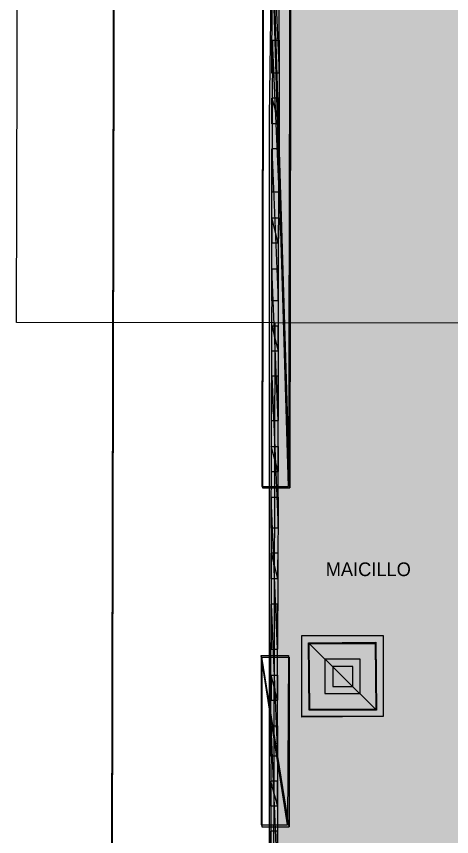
# Model space of a CAD drawing. Header units: metres. Extents: x 1 to 213, y 1 to 147.
# Drawn here: x 48.26 to 54.68, y 102 to 114.11 of the extents above; entities that cross this region are included whole.
import ezdxf

# ---------------------------------------------------------------- set-up
doc = ezdxf.new("R2010")
doc.units = ezdxf.units.M
for name, color, linetype in [('00-BASE-ARQUITECTURA', 8, 'Continuous'), ('00-BASE-MAICILLO-EXISTENTE', 33, 'Continuous'), ('00-BASE-TEXTO', 8, 'Continuous')]:
    doc.layers.add(name, color=color, linetype=linetype)

msp = doc.modelspace()

# ---------------------------------------------------------------- hatches: boundary and pattern name
at = {"layer": '00-BASE-MAICILLO-EXISTENTE'}
h = msp.add_hatch(dxfattribs=at)
h.set_pattern_fill('AR-SAND', scale=0.02)
h.paths.add_polyline_path([(52.211, 142.478), (53.049, 142.346), (60.193, 142.434), (60.59, 142.302), (66.719, 142.39), (76.156, 142.258), (76.2, 140.273), (75.935, 139.876), (74.216, 138.862), (73.466, 139.7), (73.157, 139.788), (72.628, 139.7), (71.217, 138.862), (70.776, 139.524), (70.247, 139.832), (69.718, 139.7), (68.351, 138.862), (67.91, 139.524), (67.381, 139.832), (66.763, 139.656), (65.484, 138.862), (65.264, 138.95), (64.691, 139.788), (64.161, 139.788), (63.765, 139.568), (62.618, 138.862), (62.265, 138.421), (62.309, 134.893), (62.706, 134.32), (80.301, 134.32), (82.109, 134.188), (82.506, 134.32), (82.77, 134.673), (82.462, 135.511), (82.594, 135.687), (85.152, 135.643), (86.034, 133.438), (86.519, 132.733), (87.577, 130.175), (98.469, 106.627), (96.705, 105.789), (96.308, 105.745), (95.956, 105.436), (93.31, 104.202), (92.913, 104.554), (92.781, 105.04), (91.943, 106.274), (90.708, 107.641), (89.032, 108.92), (87.489, 109.67), (87.709, 109.714), (87.974, 110.067), (87.974, 110.419), (87.621, 110.816), (87.092, 110.816), (86.827, 110.596), (86.739, 110.155), (86.96, 109.758), (86.651, 109.934), (84.578, 110.287), (71.746, 110.199), (69.894, 110.375), (67.292, 110.155), (64.823, 109.405), (63.279, 108.523), (60.81, 106.054), (59.708, 103.981), (59.223, 102.526), (59.002, 101.027), (59.002, 98.69), (58.87, 98.513), (52.123, 98.425), (51.991, 98.778), (51.991, 112.624), (52.123, 122.37), (52.079, 142.213), (52.211, 142.478)])

# ---------------------------------------------------------------- linework, layer by layer
at = {"layer": '00-BASE-ARQUITECTURA'}
for points in [[(49.548, 44.672), (49.749, 142.176)], [(49.558, 44.651), (49.759, 142.145)], [(51.876, 107.167), (52.268, 107.167), (51.897, 119.666), (51.876, 107.167)], [(51.887, 107.146), (52.289, 107.146), (51.908, 119.645), (51.887, 107.146)], [(52.268, 107.167), (51.897, 119.666), (52.299, 119.666), (52.268, 107.167)], [(52.289, 107.146), (51.908, 119.645), (52.31, 119.645), (52.289, 107.146)], [(52.088, 117.2), (55.898, 117.2), (55.876, 109.58), (48.256, 109.59), (48.278, 117.21), (52.088, 117.2)], [(52.035, 115.517), (52.13, 113.273), (52.024, 113.273), (52.035, 115.517)], [(52.13, 115.517), (52.035, 115.517), (52.13, 113.273), (52.13, 115.517)], [(52.024, 111.517), (52.13, 111.517), (52.035, 113.76), (52.024, 111.517)], [(52.13, 111.517), (52.035, 113.76), (52.13, 113.76), (52.13, 111.517)], [(52.13, 112.903), (52.024, 112.903), (52.13, 112.522), (52.13, 112.903)], [(52.024, 112.903), (52.13, 112.522), (52.024, 112.522), (52.024, 112.903)], [(52.13, 112.152), (52.024, 112.152), (52.119, 109.908), (52.13, 112.152)], [(52.024, 112.152), (52.119, 109.908), (52.024, 109.908), (52.024, 112.152)], [(52.024, 110.765), (52.119, 110.765), (52.024, 111.136), (52.024, 110.765)], [(52.119, 110.765), (52.024, 111.136), (52.13, 111.136), (52.119, 110.765)], [(52.014, 108.14), (52.119, 108.14), (52.024, 110.384), (52.014, 108.14)], [(52.119, 108.14), (52.024, 110.384), (52.119, 110.384), (52.119, 108.14)], [(52.066, 109.58), (51.982, 71.48), (51.929, 46.27), (51.918, 46.27)], [(52.119, 109.537), (52.024, 109.537), (52.119, 109.167), (52.119, 109.537)], [(52.024, 109.537), (52.119, 109.167), (52.024, 109.167), (52.024, 109.537)], [(52.024, 108.797), (52.119, 106.553), (52.014, 106.553), (52.024, 108.797)], [(52.119, 108.797), (52.024, 108.797), (52.119, 106.553), (52.119, 108.797)], [(52.014, 107.389), (52.119, 107.389), (52.014, 107.759), (52.014, 107.389)], [(52.119, 107.389), (52.014, 107.759), (52.119, 107.759), (52.119, 107.389)], [(52.014, 104.764), (52.109, 104.764), (52.014, 107.008), (52.014, 104.764)], [(52.109, 104.764), (52.014, 107.008), (52.119, 107.008), (52.109, 104.764)], [(52.119, 106.183), (52.014, 106.183), (52.109, 105.802), (52.119, 106.183)], [(52.014, 106.183), (52.109, 105.802), (52.014, 105.802), (52.014, 106.183)], [(52.014, 105.431), (52.109, 103.187), (52.003, 103.187), (52.014, 105.431)], [(52.109, 105.431), (52.014, 105.431), (52.109, 103.187), (52.109, 105.431)], [(53.559, 103.875), (52.574, 104.849)], [(51.865, 102.171), (52.257, 102.171), (51.865, 104.669), (51.865, 102.171)], [(52.257, 102.171), (51.865, 104.669), (52.268, 104.669), (52.257, 102.171)], [(51.876, 102.14), (52.278, 102.14), (51.876, 104.648), (51.876, 102.14)], [(52.278, 102.14), (51.876, 104.648), (52.278, 104.648), (52.278, 102.14)], [(52.014, 104.013), (52.109, 104.013), (52.014, 104.383), (52.014, 104.013)], [(52.109, 104.013), (52.014, 104.383), (52.109, 104.383), (52.109, 104.013)], [(52.003, 101.388), (52.109, 101.388), (52.014, 103.632), (52.003, 101.388)], [(52.109, 101.388), (52.014, 103.632), (52.109, 103.632), (52.109, 101.388)], [(52.109, 102.817), (52.003, 102.817), (52.109, 102.447), (52.109, 102.817)], [(52.003, 102.817), (52.109, 102.447), (52.003, 102.447), (52.003, 102.817)], [(52.109, 102.076), (52.003, 102.076), (52.098, 99.833), (52.109, 102.076)], [(52.003, 102.076), (52.098, 99.833), (52.003, 99.833), (52.003, 102.076)]]:
    msp.add_lwpolyline(points, dxfattribs=at)
for points in [[(52.469, 103.759), (52.469, 104.965), (53.665, 104.965), (53.665, 103.77)], [(52.469, 103.77), (52.469, 104.965), (53.665, 104.965), (53.665, 103.77)], [(52.574, 103.865), (52.564, 104.86), (53.559, 104.87), (53.569, 103.865)], [(52.585, 103.875), (52.574, 104.849), (53.548, 104.849), (53.559, 103.875)], [(52.807, 104.616), (52.807, 104.108), (53.326, 104.108), (53.326, 104.616)], [(52.924, 104.51), (52.924, 104.214), (53.22, 104.214), (53.22, 104.51)]]:
    msp.add_lwpolyline(points, close=True, dxfattribs=at)
at = {"layer": '00-BASE-MAICILLO-EXISTENTE'}
msp.add_lwpolyline([(67.292, 110.155), (64.823, 109.405), (63.279, 108.523), (60.81, 106.054), (59.708, 103.981), (59.223, 102.526), (59.002, 101.027), (59.002, 98.69), (58.87, 98.513), (52.123, 98.425), (51.991, 98.778), (51.991, 112.624), (52.123, 122.37)], dxfattribs=at)

# ---------------------------------------------------------------- texts
at = {"layer": '00-BASE-TEXTO'}
msp.add_text(' MAICILLO', height=0.2012, dxfattribs=at).set_placement((52.744, 105.844))

doc.saveas('drawing.dxf')
